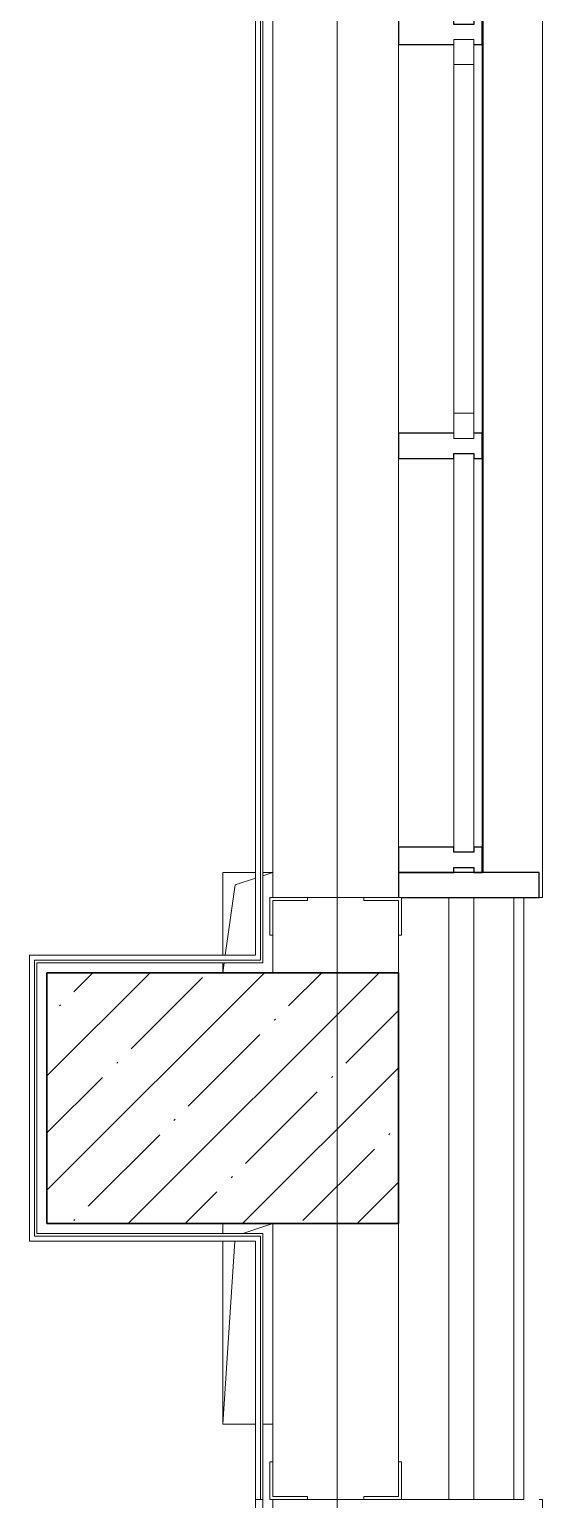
# Model space of a CAD drawing. Header units: millimetres. Extents: x 5993 to 95364, y 94667 to 143522.
# Drawn here: x 50005.4 to 50088.6, y 119273.6 to 119512.1 of the extents above; entities that cross this region are included whole.
import ezdxf

# ---------------------------------------------------------------- set-up
doc = ezdxf.new("R2010")
doc.units = ezdxf.units.MM
doc.linetypes.add('50_200_ШТРИХ_1Т_ш5_п1_п1_', pattern=[1400, 1000, -200, 0, -200])
doc.linetypes.add('Штрих короткий', pattern=[300, 150, -150])
for name, color, linetype, lineweight in [('0-2', 7, 'Continuous', 9), ('S-GRID-____-OTLN-1', 7, '50_200_ШТРИХ_1Т_ш5_п1_п1_', 9), ('Импосты витража', 7, 'Continuous', 9), ('Импосты витража-1', 7, 'Continuous', 25), ('Каркас_Импост', 7, 'Continuous', 13), ('Каркас_Импост-1', 7, 'Continuous', 9), ('Несущие колонны', 7, 'Continuous', 9), ('Несущие колонны-1', 7, 'Continuous', 35), ('Обобщенные модели', 7, 'Continuous', 9), ('Общие ребра', 7, 'Continuous', 9), ('Окна', 7, 'Continuous', 9), ('Остекление-1', 7, 'Continuous', 9), ('Перемычка-1', 7, 'Штрих короткий', 9), ('Стены', 7, 'Continuous', 9), ('Стены-1', 7, 'Continuous', 13)]:
    doc.layers.add(name, color=color, linetype=linetype, lineweight=lineweight)

# ---------------------------------------------------------------- blocks, each defined once
blk = doc.blocks.new('BSC_Колонна _Прямоугольная - 500х700-V118-АИ2_01_План напольных покрытий и плинтусов 1го этажа _Часть 1_')
at = {"layer": 'Несущие колонны'}
h = blk.add_hatch(dxfattribs=at)
h.set_pattern_fill('FP_151', color=256, style=0, pattern_type=2)
h.set_pattern_definition([(315, (-66200, 103250), (114.0492527375783, 114.0492527375783), []), (315, (-66200, 103135.951), (114.0492527375783, 114.0492527375783), [201.613, -40.323, 3.353, -36.97])])
h.paths.add_polyline_path([(-249.9999999999085, 349.9999999998858), (-249.9999999999042, -350.0000000001284), (250.0000000000904, -350.000000000111), (250.0000000000904, 349.9999999998858), (-62.19553287006529, 349.9999999998858)], flags=0)
at = {"layer": 'Несущие колонны-1'}
for p, q in [((250.0000000000001, 349.9999999999999), (-250.0000000000001, 349.9999999999999)), ((-250.0000000000001, 349.9999999999992), (-249.9999999999954, -350)), ((249.9999999999998, -349.9999999999919), (249.9999999999998, 350)), ((-249.9999999999954, -350), (249.9999999999998, -349.9999999999919))]:
    blk.add_line(p, q, dxfattribs=at)
blk = doc.blocks.new('Проем_Дверь_Прямоугольный - 1800х2700h_оконные проемы-25805030-АИ2_01_План напольных покрытий и плинтусов 1го этажа _Часть 1_')
at = {"layer": 'Перемычка-1'}
for p, q in [((899.9999999999917, 125.0000000009615), (-900.0000000000082, 125.0000000009615)), ((899.9999999999917, -125), (-900.0000000000082, -125))]:
    blk.add_line(p, q, dxfattribs=at)
blk = doc.blocks.new('PNS_Панель прямоугольная2 - Нр_Стекло - 40мм-26243474-АИ2_01_План напольных покрытий и плинтусов 1го этажа _Часть 1_')
at = {"layer": 'Каркас_Импост'}
for p, q in [((-397.500000000002, -2.258793152520866e-12), (-397.500000000002, 39.9999999999943)), ((-397.500000000002, 39.9999999999943), (-347.5000000000051, 39.9999999999943)), ((-347.5000000000051, 39.9999999999943), (-347.5000000000051, -2.258793152520866e-12)), ((397.500000000001, 39.9999999999943), (347.5000000000048, 39.9999999999943)), ((347.5000000000048, 39.9999999999943), (347.5000000000048, -2.258793152520866e-12)), ((397.500000000001, -2.258793152520866e-12), (397.500000000001, 39.9999999999943)), ((-347.5000000000051, -2.258793152520866e-12), (-397.500000000002, -2.258793152520866e-12)), ((347.5000000000048, -2.258793152520866e-12), (397.500000000001, -2.258793152520866e-12))]:
    blk.add_line(p, q, dxfattribs=at)
at = {"layer": 'Каркас_Импост-1'}
for p, q in [((-347.5000000000051, 39.9999999999943), (347.5000000000048, 39.9999999999943)), ((-347.5000000000051, -2.258793152520866e-12), (347.5000000000048, -2.258793152520866e-12))]:
    blk.add_line(p, q, dxfattribs=at)
blk = doc.blocks.new('Прямоугольный импост - Импост структурный с накладкой - 150мм-25647633-АИ2_01_План напольных покрытий и плинтусов 1го этажа _Часть 1_')
at = {"layer": 'Импосты витража-1'}
for p, q in [((-25.00000000000298, 0), (-25.00000000000298, 16.99999999999613)), ((-25.00000000000298, 16.99999999999613), (25.00000000000298, 16.99999999999613)), ((-14.99999999999659, 0), (-25.00000000000298, 0)), ((-14.99999999999659, -40.00000000000824), (-14.99999999999659, 0)), ((25.00000000000298, 16.99999999999613), (25.00000000000298, 0)), ((-25.00000000000298, -150.0000000000005), (-25.00000000000298, -40.00000000000824)), ((-25.00000000000298, -40.00000000000824), (-14.99999999999659, -40.00000000000824)), ((25.00000000000298, -40.00000000000824), (25.00000000000298, -150.0000000000005)), ((25.00000000000298, -150.0000000000005), (-25.00000000000298, -150.0000000000005))]:
    blk.add_line(p, q, dxfattribs=at)
blk = doc.blocks.new('Прямоугольный импост - Импост структурный с накладкой - 150мм-25647642-АИ2_01_План напольных покрытий и плинтусов 1го этажа _Часть 1_')
at = {"layer": 'Импосты витража'}
for p, q in [((103600.000000001, 79474.99999999772), (103600.000000001, 80249.99999999772)), ((103767.000000001, 79474.99999999772), (103767.000000001, 80249.99999999772))]:
    blk.add_line(p, q, dxfattribs=at)
blk = doc.blocks.new('Прямоугольный импост - Импост структурный с накладкой - 150мм-V165-АИ2_01_План напольных покрытий и плинтусов 1го этажа _Часть 1_')
at = {"layer": 'Импосты витража-1'}
for p, q in [((-24.99999999999432, 0), (-24.99999999999432, 16.99999999999613)), ((-24.99999999999432, 16.99999999999613), (24.99999999999432, 16.99999999999613)), ((24.99999999999432, 0), (14.99999999999659, 0)), ((14.99999999999659, 0), (14.99999999999659, -40.00000000000824)), ((24.99999999999432, 16.99999999999613), (24.99999999999432, 0)), ((-24.99999999999432, -150.0000000000005), (-24.99999999999432, -40.00000000000824)), ((14.99999999999659, -40.00000000000824), (24.99999999999432, -40.00000000000824)), ((24.99999999999432, -40.00000000000824), (24.99999999999432, -150.0000000000005)), ((24.99999999999432, -150.0000000000005), (-24.99999999999432, -150.0000000000005))]:
    blk.add_line(p, q, dxfattribs=at)
blk = doc.blocks.new('PNS_Панель прямоугольная1 - Нр_Стекло - 40мм-25259299-АИ2_01_План напольных покрытий и плинтусов 1го этажа _Часть 1_')
at = {"layer": 'Остекление-1'}
for p, q in [((-387.4999999999969, 39.99999999999774), (387.4999999999974, 39.99999999999774)), ((-397.5000000000045, -2.263023102244688e-12), (397.5000000000034, -2.263023102244688e-12)), ((387.4999999999974, -2.263023102244688e-12), (-387.5000000000012, -2.263023102244688e-12))]:
    blk.add_line(p, q, dxfattribs=at)
blk = doc.blocks.new('Прямоугольный импост - Импост структурный с накладкой - 150мм-25647644-АИ2_01_План напольных покрытий и плинтусов 1го этажа _Часть 1_')
at = {"layer": 'Импосты витража-1'}
for p, q in [((-25.00000000000298, 0), (-25.00000000000298, 16.99999999999613)), ((-25.00000000000298, 16.99999999999613), (25.00000000000298, 16.99999999999613)), ((-14.99999999999659, 0), (-25.00000000000298, 0)), ((-14.99999999999659, -40.00000000000824), (-14.99999999999659, 0)), ((25.00000000000298, 0), (14.99999999999659, 0)), ((14.99999999999659, 0), (14.99999999999659, -40.00000000000824)), ((25.00000000000298, 16.99999999999613), (25.00000000000298, 0)), ((-25.00000000000298, -150.0000000000005), (-25.00000000000298, -40.00000000000824)), ((-25.00000000000298, -40.00000000000824), (-14.99999999999659, -40.00000000000824)), ((14.99999999999659, -40.00000000000824), (25.00000000000298, -40.00000000000824)), ((25.00000000000298, -40.00000000000824), (25.00000000000298, -150.0000000000005)), ((25.00000000000298, -150.0000000000005), (-25.00000000000298, -150.0000000000005))]:
    blk.add_line(p, q, dxfattribs=at)
blk = doc.blocks.new('Прямоугольный импост - Откос НВФ_50х280 мм-25993838-АИ2_01_План напольных покрытий и плинтусов 1го этажа _Часть 1_')
at = {"layer": 'Импосты витража-1'}
for p, q in [((0, 130.0000000000051), (-49.99999999999729, 130.0000000000051)), ((-49.99999999999729, 130.0000000000051), (-49.99999999999729, -150.0000000000005)), ((0, -144.0000000005542), (0, 130.0000000000051)), ((-49.99999999999729, -150.0000000000005), (0, -150.0000000000005))]:
    blk.add_line(p, q, dxfattribs=at)
blk = doc.blocks.new('Фахверк_СКБ_Уголок - 250_2700_1-27501432-АИ2_01_План напольных покрытий и плинтусов 1го этажа _Часть 1_')
at = {"layer": 'Обобщенные модели'}
for p, q in [((199.9999999999932, 181.0000000000102), (124.9999999999923, 181.0000000000102)), ((124.9999999999923, 181.0000000000102), (124.9999999999923, 106.0000000000104)), ((199.9999999999932, 175.0000000000097), (199.9999999999932, 181.0000000000102)), ((130.9999999999934, 106.0000000000104), (130.9999999999934, 175.0000000000097)), ((130.9999999999934, 175.0000000000097), (199.9999999999932, 175.0000000000097)), ((124.9999999999923, 106.0000000000104), (130.9999999999934, 106.0000000000104)), ((130.9999999999925, -5.999999999986928), (124.9999999999923, -5.999999999986928)), ((124.9999999999923, -5.999999999986928), (124.9999999999923, -80.99999999998717)), ((130.9999999999925, -74.99999999998667), (130.9999999999925, -5.999999999986928)), ((124.9999999999923, -80.99999999998717), (199.9999999999924, -80.99999999998717)), ((199.9999999999924, -74.99999999998667), (130.9999999999925, -74.99999999998667)), ((199.9999999999924, -80.99999999998717), (199.9999999999924, -74.99999999998667))]:
    blk.add_line(p, q, dxfattribs=at)
blk = doc.blocks.new('Фахверк_СКБ_Уголок - 250_2700-27497298-АИ2_01_План напольных покрытий и плинтусов 1го этажа _Часть 1_')
at = {"layer": 'Обобщенные модели'}
for p, q in [((199.9999999999932, 181.0000000000102), (124.9999999999923, 181.0000000000102)), ((124.9999999999923, 181.0000000000102), (124.9999999999923, 106.0000000000104)), ((199.9999999999932, 175.0000000000097), (199.9999999999932, 181.0000000000102)), ((130.9999999999934, 106.0000000000104), (130.9999999999934, 175.0000000000097)), ((130.9999999999934, 175.0000000000097), (199.9999999999932, 175.0000000000097)), ((124.9999999999923, 106.0000000000104), (130.9999999999934, 106.0000000000104)), ((130.9999999999925, -5.999999999986928), (124.9999999999923, -5.999999999986928)), ((124.9999999999923, -5.999999999986928), (124.9999999999923, -80.99999999998717)), ((130.9999999999925, -74.99999999998667), (130.9999999999925, -5.999999999986928)), ((124.9999999999923, -80.99999999998717), (199.9999999999924, -80.99999999998717)), ((199.9999999999924, -74.99999999998667), (130.9999999999925, -74.99999999998667)), ((199.9999999999924, -80.99999999998717), (199.9999999999924, -74.99999999998667))]:
    blk.add_line(p, q, dxfattribs=at)
blk = doc.blocks.new('AR_Отверстие прямоугольное _в плите_ - AR_Отверстие прямоугольное _в плите_-30511973-АИ2_01_План напольных покрытий и плинтусов 1го этажа _Часть 1_')
at = {"layer": 'Обобщенные модели'}
for p, q in [((-50.00000007599638, 199.9999999992069), (-50.00000007599638, 179.9999999999747)), ((-9.99999992169264, 179.9999999999748), (50.00000007600362, 199.9999999992069)), ((-50.00000007599638, 164.9999999999788), (-50.00000007599638, -199.9999999991931)), ((-50.00000007599638, -199.9999999991931), (-25.66666670316197, 164.9999999999789)), ((-50.00000007599638, -199.9999999991931), (14.99999999983852, -199.9999999991931)), ((29.99999999982586, -199.9999999991931), (50.00000007600362, -199.9999999991931))]:
    blk.add_line(p, q, dxfattribs=at)
blk = doc.blocks.new('AR_Отверстие прямоугольное _в плите_ - AR_Отверстие прямоугольное _в плите_-V268-АИ2_01_План напольных покрытий и плинтусов 1го этажа _Часть 1_')
at = {"layer": 'Обобщенные модели'}
for p, q in [((14.99999999982156, 99.99999999960693), (-50.00000007599638, 99.99999999960693)), ((-50.00000007599638, 99.99999999960693), (-50.00000007599638, -65.00000000001768)), ((-25.00000003799637, 74.99999996160692), (14.99999999982157, 88.33333330754624)), ((50.00000007600362, 99.99999999960693), (29.99999999980891, 99.99999999960693)), ((29.99999999980892, 93.33333330754202), (50.00000007600362, 99.99999999960693)), ((-45.00000006734846, -65.00000000001764), (-25.00000003799637, 74.99999996160692)), ((-50.00000007599638, -80.00000000001356), (-50.00000007599638, -99.99999999959306)), ((-50.00000007599638, -99.99999999959306), (-47.14285721393726, -80.00000000001356))]:
    blk.add_line(p, q, dxfattribs=at)
blk = doc.blocks.new('Отлив_СКБ - Отлив витража_120_НВФ-31885687-АИ2_01_План напольных покрытий и плинтусов 1го этажа _Часть 1_')
at = {"layer": 'Окна'}
for p, q in [((1749.999999997196, -1.999999999997927), (49.99999999770974, -1.999999999997927)), ((6.226485993465758e-12, -119.999999999992), (6.226485993465758e-12, -112.9999999963976)), ((1800.000000000002, -112.9999999964654), (1800.000000000002, -119.999999999992)), ((6.328004786837482e-12, -119.9999999999919), (1800.000000000002, -119.9999999999919))]:
    blk.add_line(p, q, dxfattribs=at)

msp = doc.modelspace()

# ---------------------------------------------------------------- linework, layer by layer
at = {"layer": 'S-GRID-____-OTLN-1', "color": 251, "ltscale": 0.6, "true_color": 0x636466}
msp.add_line((50055.32605708041, 117351.9831757818), (50055.32605708047, 121495.1033969507), dxfattribs=at)
at = {"layer": 'Общие ребра'}
for p, q in [((50042.8600717505, 119532.0693196783), (50042.8600717505, 119361.9527328155)), ((50073.38338279046, 119371.3132148677), (50073.38338279046, 119273.6386195398)), ((50077.45315759578, 119371.3132148677), (50077.45315759578, 119273.6386195398)), ((50065.24383317979, 119359.1038904517), (50065.24383317979, 119365.2085526597)), ((50065.24383317982, 119365.2085526597), (50065.24383317982, 119359.1038904517)), ((50042.8600717505, 119361.9527328155), (50042.8600717505, 119361.1387778544)), ((50006.23209850253, 119360.7318003739), (50006.23209850253, 119361.1387778544)), ((50042.8600717505, 119361.1387778544), (50006.23209850253, 119361.1387778544)), ((50006.23209850253, 119316.7782324763), (50006.23209850253, 119360.7318003739)), ((50065.24383317979, 119279.7432817478), (50065.24383317979, 119318.4061423985)), ((50065.24383317982, 119318.4061423985), (50065.24383317982, 119279.7432817478)), ((50006.23209850253, 119316.3712549958), (50006.23209850253, 119316.7782324763)), ((50042.8600717505, 119316.3712549958), (50006.23209850253, 119316.3712549958)), ((50042.8600717505, 119316.3712549958), (50042.8600717505, 119315.5573000347)), ((50042.8600717505, 119273.6386195398), (50042.8600717505, 119315.5573000347))]:
    msp.add_line(p, q, dxfattribs=at)
at = {"layer": 'Стены'}
for p, q in [((50044.89495915316, 119371.3132148677), (50044.89495915316, 119517.8251078595)), ((50042.04611678942, 119127.126726548), (50042.04611678942, 119273.6386195398)), ((50043.26704923103, 119273.6386195398), (50043.26704923103, 119127.126726548)), ((50044.89495915316, 119127.126726548), (50044.89495915316, 119273.6386195398))]:
    msp.add_line(p, q, dxfattribs=at)
at = {"layer": 'Стены-1'}
for p, q in [((50042.04611678942, 119531.2553647172), (50042.04611678942, 119361.9527328155)), ((50043.26704923103, 119361.9527328155), (50043.26704923103, 119532.4762971588)), ((50059.62754394845, 119371.3132148677), (50050.5112483845, 119371.3132148677)), ((50083.96479728432, 119371.3132148677), (50065.73220615645, 119371.3132148677)), ((50083.96479728432, 119273.6386195398), (50083.96479728432, 119371.3132148677)), ((50085.59270720645, 119371.3132148677), (50083.96479728432, 119371.3132148677)), ((50083.96479728432, 119371.3132148677), (50083.96479728432, 119273.6386195398)), ((50085.59270720645, 119273.6386195398), (50085.59270720645, 119371.3132148677)), ((50044.89495915316, 119365.2085526597), (50044.89495915316, 119359.1038904517)), ((50042.04611678942, 119361.9527328155), (50005.41814354145, 119361.9527328155)), ((50005.41814354145, 119361.9527328155), (50005.41814354145, 119361.1387778544)), ((50043.26704923103, 119361.1387778544), (50043.26704923103, 119361.9527328155)), ((50005.41814354145, 119361.1387778544), (50005.41814354145, 119360.7318003739)), ((50005.41814354145, 119360.7318003739), (50005.41814354145, 119316.7782324763)), ((50006.63907598307, 119316.7782324763), (50006.63907598307, 119360.7318003739)), ((50006.63907598307, 119360.7318003739), (50043.26704923103, 119360.7318003739)), ((50043.26704923103, 119360.7318003739), (50043.26704923103, 119361.1387778544)), ((50044.89495915316, 119318.4061423985), (50044.89495915316, 119279.7432817478)), ((50005.41814354145, 119316.7782324763), (50005.41814354145, 119316.3712549958)), ((50005.41814354145, 119316.3712549958), (50005.41814354145, 119315.5573000347)), ((50043.26704923103, 119316.7782324763), (50006.63907598307, 119316.7782324763)), ((50043.26704923103, 119316.3712549958), (50043.26704923103, 119316.7782324763)), ((50043.26704923103, 119315.5573000347), (50043.26704923103, 119316.3712549958)), ((50005.41814354145, 119315.5573000347), (50042.04611678942, 119315.5573000347)), ((50042.04611678942, 119315.5573000347), (50042.04611678942, 119273.6386195398)), ((50043.26704923103, 119273.6386195398), (50043.26704923103, 119315.5573000347)), ((50042.04611678942, 119273.6386195398), (50043.26704923103, 119273.6386195398)), ((50050.5112483845, 119273.6386195398), (50059.62754394845, 119273.6386195398)), ((50065.73220615645, 119273.6386195398), (50083.96479728432, 119273.6386195398)), ((50083.96479728432, 119273.6386195398), (50085.59270720645, 119273.6386195398))]:
    msp.add_line(p, q, dxfattribs=at)

# ---------------------------------------------------------------- block references
at = {"layer": '0-2', "xscale": 0.08139549610658335, "yscale": 0.08139549610658335, "zscale": 0.08139549610658335}
for name, p, rotation in [('Проем_Дверь_Прямоугольный - 1800х2700h_оконные проемы-25805030-АИ2_01_План напольных покрытий и плинтусов 1го этажа _Часть 1_', (50055.06939616648, 119444.5691613636), 90), ('Отлив_СКБ - Отлив витража_120_НВФ-31885687-АИ2_01_План напольных покрытий и плинтусов 1го этажа _Часть 1_', (50078.83688102959, 119371.3132148677), 90), ('PNS_Панель прямоугольная2 - Нр_Стекло - 40мм-26243474-АИ2_01_План напольных покрытий и плинтусов 1го этажа _Часть 1_', (50077.45315759575, 119478.1448035076), 89.9999999999975), ('PNS_Панель прямоугольная1 - Нр_Стекло - 40мм-25259299-АИ2_01_План напольных покрытий и плинтусов 1го этажа _Часть 1_', (50077.45315759575, 119410.9935192196), 89.9999999999975), ('Прямоугольный импост - Откос НВФ_50х280 мм-25993838-АИ2_01_План напольных покрытий и плинтусов 1го этажа _Часть 1_', (50077.45315759575, 119371.3132148677), 269.9999999999975), ('Фахверк_СКБ_Уголок - 250_2700_1-27501432-АИ2_01_План напольных покрытий и плинтусов 1го этажа _Часть 1_', (50050.99962136116, 119381.487651881), 270), ('BSC_Колонна _Прямоугольная - 500х700-V118-АИ2_01_План напольных покрытий и плинтусов 1го этажа _Часть 1_', (50036.75540954249, 119338.7550164251), 89.9999999999999), ('Фахверк_СКБ_Уголок - 250_2700-27497298-АИ2_01_План напольных покрытий и плинтусов 1го этажа _Часть 1_', (50059.13917097183, 119263.4641825265), 90), ('Проем_Дверь_Прямоугольный - 1800х2700h_оконные проемы-25805030-АИ2_01_План напольных покрытий и плинтусов 1го этажа _Часть 1_', (50055.06939616648, 119200.3826730439), 269.9999999999999), ('Отлив_СКБ - Отлив витража_120_НВФ-31885687-АИ2_01_План напольных покрытий и плинтусов 1го этажа _Часть 1_', (50078.83688102959, 119127.126726548), 90)]:
    msp.add_blockref(name, p, dxfattribs=dict(at, rotation=rotation))
at = {"layer": '0-2', "extrusion": (0, 0, -1), "xscale": 0.08139549610658335, "yscale": 0.08139549610658335, "zscale": 0.08139549610658335, "rotation": 90.0000000000025}
for name, p in [('Прямоугольный импост - Импост структурный с накладкой - 150мм-V165-АИ2_01_План напольных покрытий и плинтусов 1го этажа _Часть 1_', (-50077.45315759575, 119511.7204456515)), ('Прямоугольный импост - Импост структурный с накладкой - 150мм-25647633-АИ2_01_План напольных покрытий и плинтусов 1го этажа _Часть 1_', (-50077.45315759575, 119444.5691613636)), ('Прямоугольный импост - Импост структурный с накладкой - 150мм-25647644-АИ2_01_План напольных покрытий и плинтусов 1го этажа _Часть 1_', (-50077.45315759575, 119377.4178770757))]:
    msp.add_blockref(name, p, dxfattribs=at)
at = {"layer": '0-2', "xscale": 0.08139549610658335, "yscale": 0.08139549610658335, "zscale": 0.08139549610658335}
for name, p in [('Прямоугольный импост - Импост структурный с накладкой - 150мм-25647642-АИ2_01_План напольных покрытий и плинтусов 1го этажа _Часть 1_', (41632.67043653772, 112977.6969956957)), ('Прямоугольный импост - Импост структурный с накладкой - 150мм-25647642-АИ2_01_План напольных покрытий и плинтусов 1го этажа _Часть 1_', (41632.67043653772, 112910.545711408)), ('AR_Отверстие прямоугольное _в плите_ - AR_Отверстие прямоугольное _в плите_-V268-АИ2_01_План напольных покрытий и плинтусов 1го этажа _Часть 1_', (50040.82518434784, 119367.2434400624)), ('AR_Отверстие прямоугольное _в плите_ - AR_Отверстие прямоугольное _в плите_-30511973-АИ2_01_План напольных покрытий и плинтусов 1го этажа _Часть 1_', (50040.82518434784, 119302.1270431771))]:
    msp.add_blockref(name, p, dxfattribs=at)

doc.saveas('drawing.dxf')
